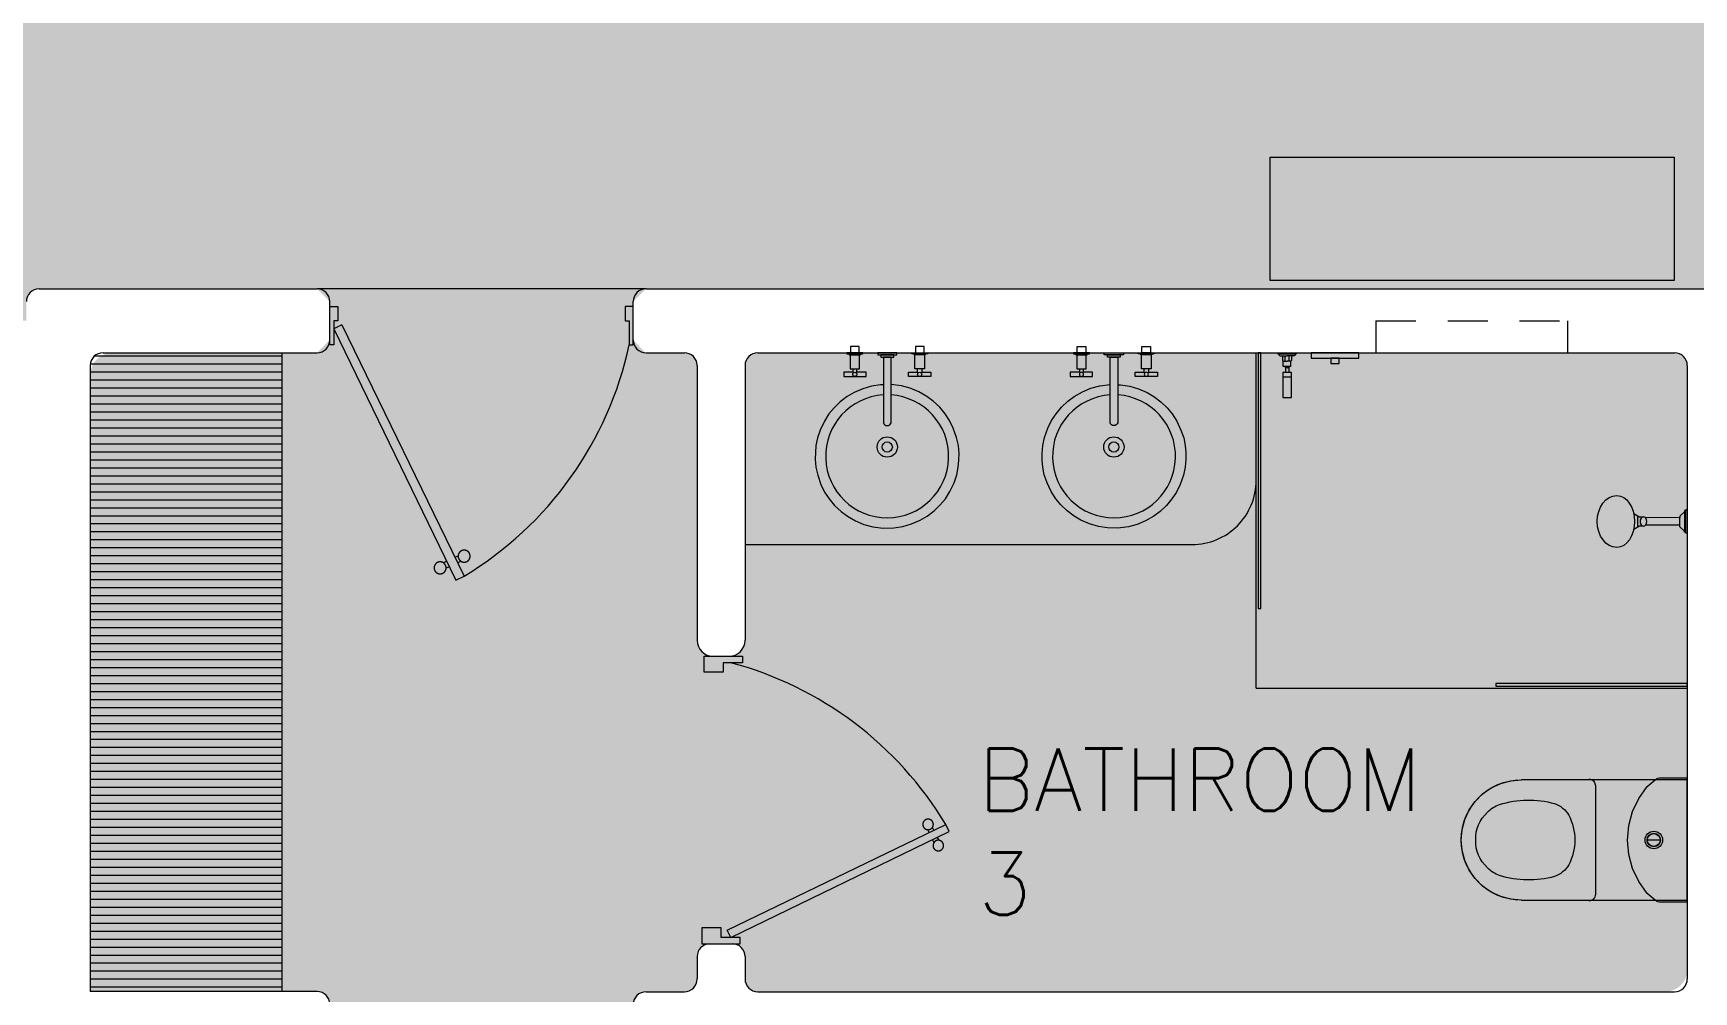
# Model space of a CAD drawing. Header units: metres. Extents: x 113 to 2416, y -346 to 476.
# Drawn here: x 216.53 to 221.73, y -163.43 to -160.43 of the extents above; entities that cross this region are included whole.
import ezdxf

# ---------------------------------------------------------------- set-up
doc = ezdxf.new("R2010")
doc.units = ezdxf.units.M
for name, pattern in [('0', [0]), ('CONTINU', [0]), ('HIDDEN2', [0.1875, 0.125, -0.0625])]:
    doc.linetypes.add(name, pattern=pattern)
doc.layers.get('0').update_dxf_attribs({"color": 250, "linetype": '0', "lineweight": 20})
for name, color, linetype, lineweight in [('A-DOOR', 35, 'Continuous', 5), ('A-WALL', 250, 'Continuous', 20), ('baños', 140, 'Continuous', 0), ('closets', 253, 'Continuous', 0), ('MOBILIARIOS', 252, 'Continuous', 0), ('piso', 253, 'Continuous', 0), ('SE-3', 253, 'Continuous', 5), ('textos', 7, 'Continuous', 0)]:
    doc.layers.add(name, color=color, linetype=linetype, lineweight=lineweight)
doc.styles.get("Standard").update_dxf_attribs({"font": 'arial.ttf', "height": 0.1875})

# ---------------------------------------------------------------- blocks, each defined once
blk = doc.blocks.new('P90')
at = {"layer": 'A-DOOR'}
for p, q in [((-0.04763083282114167, -0.8575866078958256), (0.636432514468197, -0.5264411160955547)), ((-0.03678082331271071, -0.8799999999814077), (0.647282523976628, -0.5488545081811367)), ((0.5843462005145739, -0.5516553717665715), (0.579994248867024, -0.5426653338130905)), ((0.5992280044015388, -0.5444512986345558), (0.5948760529868196, -0.5354612606810747)), ((0.6100780139099697, -0.5668646907201378), (0.614429965324689, -0.5758547286736189)), ((0.647282523976628, -0.5488545081811367), (0.636432514468197, -0.5264411160955547)), ((0.5951962097901742, -0.5740687638521536), (0.599548161437724, -0.5830588016892193)), ((-0.03678082331271071, -0.8799999999814077), (-0.04763083282114167, -0.8575866078958256))]:
    blk.add_line(p, q, dxfattribs=at)
for points in [[(-0.05999999982304871, -0.02000000001862645), (-0.05999999982304871, -0.04999999993015081), (-0.1199999998789281, -0.04999999993015081), (-0.1199999998789281, 0), (0, 0), (0, -0.02000000001862645)], [(-0.06678082334065039, -0.8799999999814077), (-0.06678082334065039, -0.849999999953468), (-0.1267808233965297, -0.849999999953468), (-0.1267808233965297, -0.9000000000000341), (-0.006780823517601675, -0.9000000000000341), (-0.006780823517601675, -0.8799999999814077)]]:
    blk.add_lwpolyline(points, close=True, dxfattribs=at)
blk.add_arc((-0.3258824736581118, -1.104976062896867), 1.122832499157005, 31.01389897194515, 75.07969121929474, dxfattribs=at)
for points in [[(0.5812270151805023, -0.5096414988860829), (0.5856572274938117, -0.5096497449325739), (0.5933223347533385, -0.5140942400088875), (0.5977382647693048, -0.5217758390121503), (0.5977217726763229, -0.5306362638715996), (0.5932772776000093, -0.5383013710147111), (0.5855956787131618, -0.5427173009142621), (0.5767352538537125, -0.5427008088212801), (0.5690701465941856, -0.5382563139777972), (0.56465421681105, -0.5305747149745343), (0.5646707086712013, -0.5217142899986698), (0.5691152037475149, -0.5140491829719736), (0.5767968026343624, -0.5096332529560073), (0.5812270151805023, -0.5096414988860829)], [(0.6132587480246912, -0.5758110076189382), (0.6176889605708311, -0.5758192536654292), (0.6253540675975273, -0.5802637485089122), (0.6297699976134936, -0.587945347512175), (0.6297535055205117, -0.5968057724880396), (0.6253090106770287, -0.6044708795147358), (0.6176274115573506, -0.6088868095307021), (0.6087669866979013, -0.6088703175541355), (0.6011018796712051, -0.6044258224778218), (0.5966859496552388, -0.596744223474559), (0.5967024417482207, -0.5878837986151098), (0.6011469365917037, -0.5802186914719982), (0.6088285357113818, -0.5758027615724473), (0.6132587480246912, -0.5758110076189382)]]:
    blk.add_open_spline(points, degree=2, dxfattribs=at)
blk = doc.blocks.new('puerta 1.00')
at = {"layer": 'A-DOOR'}
for p, q in [((-0.1499909777825792, -0.01249999999998863), (-0.9369131065861893, -0.3949003899592327)), ((-0.1376018300305759, -0.03799499105906534), (-0.9245239588341292, -0.4203953810183521)), ((-0.1376018300305759, -0.03799499105906534), (-0.1499909777825792, -0.01249999999998863)), ((-0.8776654875668441, -0.3661093421694943), (-0.8826347892953663, -0.3558832712826359)), ((-0.9369131065861893, -0.3949003899592185), (-0.9245239588341292, -0.4203953810182952)), ((-0.8945933787151716, -0.3743353558235185), (-0.8995626804436938, -0.3641092849366885)), ((-0.8822042309632252, -0.3998303468828937), (-0.8772349292346462, -0.4100564177697379)), ((-0.8652763398148409, -0.391604333228571), (-0.8603070380863755, -0.4018304041154153))]:
    blk.add_line(p, q, dxfattribs=at)
for points in [[(-0.08000000000000003, 0), (-0.07999999999977266, -0.02502577938815875), (-0.1250000000001364, -0.02502577938815875), (-0.1250000000001364, -0.01249999999998863), (-0.2000000000002728, -0.01249999999998863), (-0.2000000000002728, 0), (-0.08000000000000003, 0)], [(-0.08000000000000003, -0.949999999999676), (-0.07999999999977266, -0.9249742206115172), (-0.1250000000001364, -0.9249742206115172), (-0.1250000000001364, -0.9374999999996874), (-0.2000000000002728, -0.9374999999996874), (-0.2000000000002728, -0.949999999999676), (-0.08000000000000003, -0.949999999999676)]]:
    blk.add_lwpolyline(points, dxfattribs=at)
blk.add_arc((0.0366406024470507, 0.1601847667154885), 1.12290276596214, 211.1335814021241, 257.8342745107439, dxfattribs=at)
for points in [[(-0.8982293876285894, -0.3641570476290497), (-0.9032723932726299, -0.3641552480922314), (-0.9120053357341931, -0.3591091255589873), (-0.9170452244890726, -0.3503725840241714), (-0.9170416254155498, -0.3402865727359341), (-0.9119955028824052, -0.3315536302744846), (-0.9032589613473192, -0.3265137415195056), (-0.8931729500592382, -0.3265173405931563), (-0.8844400075977319, -0.3315634631261162), (-0.8794001188427956, -0.3403000046612163), (-0.8794037179163752, -0.3503860159494536), (-0.8844498404495198, -0.3591189584108889), (-0.8931863819846058, -0.3641588471658821), (-0.8982293876285894, -0.3641570476290497)], [(-0.8616537628267338, -0.4394241479959078), (-0.8666967684707743, -0.4394223484592317), (-0.8754297109322806, -0.4343762259259734), (-0.8804695996872169, -0.4256396843908874), (-0.8804660006136942, -0.4155536731029486), (-0.8754198780805496, -0.4068207306414706), (-0.8666833365455204, -0.4017808418864917), (-0.8565973252574395, -0.4017844409598581), (-0.8478643827958763, -0.4068305634931022), (-0.8428244940409968, -0.4155671050282024), (-0.8428280931145196, -0.4256531163161554), (-0.8478742156476073, -0.4343860587779034), (-0.8566107571826933, -0.4394259475325839), (-0.8616537628267338, -0.4394241479959078)]]:
    blk.add_open_spline(points, degree=2, dxfattribs=at)
blk = doc.blocks.new('Caroma_ToiletSuites')
at = {"layer": 'baños'}
for p, q in [((-94.00000000000004, 682.8127759114745), (-120.8440706210694, 664.0163553063679)), ((-64.29978694522572, 696.6622127077509), (-94.00000000000004, 682.8127759114745)), ((-32.64585740138293, 705.1438575662953), (-64.29978694522572, 696.6622127077509)), ((2.3e-14, 708.0000000000001), (-32.64585740138293, 705.1438575662953)), ((32.6458574013829, 705.1438575662953), (2.3e-14, 708.0000000000001)), ((64.29978694522575, 696.6622127077509), (32.6458574013829, 705.1438575662953)), ((94, 682.8127759114745), (64.29978694522575, 696.6622127077509)), ((120.8440706210694, 664.0163553063679), (94, 682.8127759114745)), ((-144.0163553063679, 640.8440706210695), (-162.8127759114745, 614.0000000000001)), ((-120.8440706210694, 664.0163553063679), (-144.0163553063679, 640.8440706210695)), ((144.0163553063679, 640.8440706210694), (120.8440706210694, 664.0163553063679)), ((162.8127759114745, 614), (144.0163553063679, 640.8440706210694)), ((-176.6622127077508, 584.2997869452257), (-185.1438575662951, 552.645857401383)), ((-162.8127759114745, 614.0000000000001), (-176.6622127077508, 584.2997869452257)), ((176.6622127077508, 584.2997869452257), (162.8127759114745, 614)), ((185.1438575662951, 552.645857401383), (176.6622127077508, 584.2997869452257)), ((-188, 520), (-190.5, 308.0000000000001)), ((-185.1438575662951, 552.645857401383), (-188, 520)), ((-188, 0), (-188, 520)), ((188, 520), (185.1438575662951, 552.645857401383)), ((188, 520), (188, 0)), ((190.5, 308.0000000000001), (188, 520)), ((-190.5, 308.0000000000001), (-190.1961550602442, 304.5270364466614)), ((-190.1961550602442, 304.5270364466614), (-189.2938524157182, 301.1595971334867)), ((-189.2938524157182, 301.1595971334867), (-187.8205080756888, 298.0000000000001)), ((-187.8205080756888, 298.0000000000001), (-185.8208888623796, 295.1442478062692)), ((-185.8208888623796, 295.1442478062692), (-183.3557521937308, 292.6791111376205)), ((-183.3557521937308, 292.6791111376205), (-180.5000000000001, 290.6794919243113)), ((-180.5000000000001, 290.6794919243113), (-177.3404028665134, 289.2061475842819)), ((-177.3404028665134, 289.2061475842819), (-173.9729635533387, 288.3038449397558)), ((-173.9729635533387, 288.3038449397558), (-170.5, 288.0000000000001)), ((-170.5, 288.0000000000001), (170.5, 288.0000000000001)), ((170.5, 288.0000000000001), (173.9729635533386, 288.3038449397558)), ((173.9729635533386, 288.3038449397558), (177.3404028665134, 289.2061475842819)), ((177.3404028665134, 289.2061475842819), (180.5000000000001, 290.6794919243113)), ((180.5000000000001, 290.6794919243113), (183.3557521937308, 292.6791111376205)), ((183.3557521937308, 292.6791111376205), (185.8208888623796, 295.1442478062692)), ((185.8208888623796, 295.1442478062692), (187.8205080756888, 298.0000000000001)), ((187.8205080756888, 298.0000000000001), (189.2938524157182, 301.1595971334867)), ((189.2938524157182, 301.1595971334867), (190.1961550602442, 304.5270364466614)), ((190.1961550602442, 304.5270364466614), (190.5, 308.0000000000001)), ((-88.92523726467388, 171.3200814043362), (-130, 152.1666049839541)), ((-45.14852619340189, 183.0500157831741), (-88.92523726467388, 171.3200814043362)), ((0, 187), (-45.14852619340189, 183.0500157831741)), ((45.14852619340189, 183.0500157831741), (0, 187)), ((88.92523726467388, 171.3200814043362), (45.14852619340189, 183.0500157831741)), ((130, 152.1666049839541), (88.92523726467388, 171.3200814043362)), ((-167.1247785185002, 126.1715552109343), (-188.6831999642124, 100.8552654615366)), ((-130, 152.1666049839541), (-167.1247785185002, 126.1715552109343)), ((0, 85), (0, 125)), ((167.1247785185002, 126.1715552109343), (130, 152.1666049839541)), ((188.6831999642124, 100.8552654615366), (167.1247785185002, 126.1715552109343)), ((-194.5898093313296, 88.18850079700712), (-195, 83.5)), ((-195, 83.5), (-195, 0)), ((-193.3717007612195, 92.73454386979307), (-194.5898093313296, 88.18850079700712)), ((-191.3826859021798, 97), (-193.3717007612195, 92.73454386979307)), ((-188.6831999642124, 100.8552654615366), (-191.3826859021798, 97)), ((191.3826859021798, 97), (188.6831999642124, 100.8552654615366)), ((193.3717007612195, 92.73454386979307), (191.3826859021798, 97)), ((194.5898093313296, 88.18850079700712), (193.3717007612195, 92.73454386979307)), ((195, 83.5), (194.5898093313296, 88.18850079700712)), ((195, 0), (195, 83.5)), ((-195, 0), (195, 0)), ((188, 0), (-188, 0))]:
    blk.add_line(p, q, dxfattribs=at)
for centre, radius, start, end in [((0, 520), 188, 0, 180), ((-18.80000000000003, 556.0999999999997), 97.64205979811754, 134.3372489871937, 160.9896998770537), ((-2.699999999999931, 547.4), 115.2448435118884, 88.65651861776402, 137.0403871682294), ((2.699999999999925, 547.4), 115.2447482299075, 42.96089826415125, 91.34145999079115), ((18.80000000000011, 556.1), 97.64208656354364, 19.00997789589136, 45.66426912905991), ((183.0000000000006, 496.6999999999999), 307.9335966592571, 162.7713076144085, 195.2143155626026), ((-182.9999999999997, 496.7000000000002), 307.9336404831399, 344.7851955668257, 17.22859041544809), ((-36.10000000000001, 442.4), 82.4209184572262, 198.763042210518, 239.3581934710964), ((2.900563848369238, 529.8998593240185), 177.9235038384306, 242.9159761056316, 269.0659051487149), ((-2.900000000000097, 529.9), 177.9236353045878, 270.9339125638814, 297.0835508643687), ((36.10000000000007, 442.4), 82.42112485750133, 300.6411687655556, 341.2351367071037), ((0, 105), 27.5, 0, 180), ((0, 105), 27.5, 180, 0), ((0, 105), 21, 0, 180), ((0, 105), 21, 180, 0), ((0, 105), 20, 0, 180), ((0, 105), 20, 180, 0)]:
    blk.add_arc(centre, radius, start, end, dxfattribs=at)
blk = doc.blocks.new('A$Ccb23abde')
at = {"layer": 'baños'}
for p, q in [((0.0600025815774643, 0.2281631842262755), (0.01000258158910583, 0.2281630729222002)), ((0.01000258158910583, 0.2281630729222002), (0.01000258938029219, 0.2246630729230787)), ((0.01000258938029219, 0.2246630729230787), (0.01750258937863691, 0.2246630896187867)), ((0.05250258937030594, 0.2246631675316735), (0.01750258937863691, 0.2246630896187867)), ((0.01750258937863691, 0.2246630896187867), (0.01750259717027802, 0.2211630896195516)), ((0.01750259717027802, 0.2211630896195516), (0.0200025971694231, 0.2211630951848633)), ((0.0200025971694231, 0.2211630951848633), (0.05000259716234723, 0.2211631619672403)), ((0.0200025971694231, 0.2211630951848633), (0.02000269289101198, 0.1781630951947477)), ((0.04850253705808427, 0.248163158621594), (0.02150253706486183, 0.2481630985172956)), ((0.02150253706486183, 0.2481630985172956), (0.02150258158644647, 0.2281630985222023)), ((0.02150258158644647, 0.2281630985222023), (0.04850258157966891, 0.2281631586265007)), ((0.04850258157966891, 0.2281631586265007), (0.04850253705808427, 0.248163158621594)), ((0.05000259716234723, 0.2211631619672403), (0.0525025971614923, 0.2211631675325521)), ((0.05000269288393611, 0.178163161977352), (0.05000259716234723, 0.2211631619672403)), ((0.05250258937030594, 0.2246631675316735), (0.06000258936865066, 0.2246631842273814)), ((0.0525025971614923, 0.2211631675325521), (0.05250258937030594, 0.2246631675316735)), ((0.06000258936865066, 0.2246631842273814), (0.0600025815774643, 0.2281631842262755)), ((0.1665025815518675, 0.2281634213046004), (0.106502581566474, 0.2281632877393918)), ((0.106502581566474, 0.2281632877393918), (0.1065025971493014, 0.2211632877410352)), ((0.1065025971493014, 0.2211632877410352), (0.166502597134695, 0.2211634213062439)), ((0.1565025971376599, 0.2211633990453379), (0.1165025971463365, 0.2211633100021686)), ((0.1165025971463365, 0.2211633100021686), (0.116502612729164, 0.2141633100036984)), ((0.116502612729164, 0.2141633100036984), (0.1565026127200326, 0.2141633990469813)), ((0.1485026127220408, 0.2141633812382793), (0.1245026127271558, 0.2141633278121731)), ((0.1245026127271558, 0.2141633278121731), (0.1245030691943612, 0.009109566300423921)), ((0.1485029888481222, 0.009109331687056965), (0.1485026127220408, 0.2141633812382793)), ((0.1565026127200326, 0.2141633990469813), (0.1565025971376599, 0.2211633990453379)), ((0.166502597134695, 0.2211634213062439), (0.1665025815518675, 0.2281634213046004)), ((0.2130025815413319, 0.2281635248173757), (0.2630025815292356, 0.228163636121792)), ((0.213002589332973, 0.2246635248182542), (0.2130025815413319, 0.2281635248173757)), ((0.220502589330863, 0.2246635415138485), (0.213002589332973, 0.2246635248182542)), ((0.220502589330863, 0.2246635415138485), (0.255502589322532, 0.2246636194267353)), ((0.2205025971225041, 0.2211635415144997), (0.220502589330863, 0.2246635415138485)), ((0.2230025971216492, 0.2211635470798115), (0.2205025971225041, 0.2211635415144997)), ((0.2530025971145733, 0.2211636138624158), (0.2230025971216492, 0.2211635470798115)), ((0.223002692843238, 0.1781635470900369), (0.2230025971216492, 0.2211635470798115)), ((0.2515025370103103, 0.2481636105171106), (0.2245025370166331, 0.2481635504124711)), ((0.2245025370166331, 0.2481635504124711), (0.2245025815382178, 0.2281635504173778)), ((0.2245025815382178, 0.2281635504173778), (0.251502581531895, 0.2281636105214488)), ((0.251502581531895, 0.2281636105214488), (0.2515025370103103, 0.2481636105171106)), ((0.2555025971141731, 0.2211636194275002), (0.2530025971145733, 0.2211636138624158)), ((0.2530025971145733, 0.2211636138624158), (0.2530026928361622, 0.1781636138725275)), ((0.2630025893213315, 0.2246636361224432), (0.255502589322532, 0.2246636194267353)), ((0.255502589322532, 0.2246636194267353), (0.2555025971141731, 0.2211636194275002)), ((0.2630025815292356, 0.228163636121792), (0.2630025893213315, 0.2246636361224432)), ((0.02850271737588628, 0.1671631141190915), (2.717382812988944e-06, 0.1671630506758106)), ((2.717382812988944e-06, 0.1671630506758106), (2.746321115409955e-06, 0.1541630506788465)), ((0.02000269289101198, 0.1781630951947477), (0.02850269288865093, 0.1781631141165576)), ((0.02850269288865093, 0.1781631141165576), (0.04150269288584241, 0.1781631430555422)), ((0.02850269288865093, 0.1781631141165576), (0.02850271737588628, 0.1671631141190915)), ((0.02850271737588628, 0.1671631141190915), (0.03040652753543327, 0.165259312435694)), ((0.04150271737262301, 0.1671631430581897), (0.03959891568865714, 0.165259332898529)), ((0.04150269288584241, 0.1781631430555422), (0.05000269288393611, 0.178163161977352)), ((0.04150271737262301, 0.1671631430581897), (0.04150269288584241, 0.1781631430555422)), ((0.07000271736615105, 0.1671632065016979), (0.04150271737262301, 0.1671631430581897)), ((0.07000274630536296, 0.1541632065047338), (0.07000271736615105, 0.1671632065016979)), ((0.2030027173345843, 0.1671635025709861), (0.2315027173281123, 0.167163566014267)), ((0.2030027462737962, 0.1541635025737946), (0.2030027173345843, 0.1671635025709861)), ((0.231502692840877, 0.1781635660118468), (0.223002692843238, 0.1781635470900369)), ((0.2445026928380685, 0.1781635949511724), (0.231502692840877, 0.1781635660118468)), ((0.2315027173281123, 0.167163566014267), (0.231502692840877, 0.1781635660118468)), ((0.2315027173281123, 0.167163566014267), (0.2334065274881141, 0.1652597643304148)), ((0.2445027173248491, 0.1671635949534789), (0.242598915641338, 0.1652597847935908)), ((0.2530026928361622, 0.1781636138725275), (0.2445026928380685, 0.1781635949511724)), ((0.2445026928380685, 0.1781635949511724), (0.2445027173248491, 0.1671635949534789)), ((0.2445027173248491, 0.1671635949534789), (0.2730027173183771, 0.1671636583968734)), ((0.2730027173183771, 0.1671636583968734), (0.2730027462571343, 0.1541636583999093)), ((2.746321115409955e-06, 0.1541630506788465), (0.07000274630536296, 0.1541632065047338)), ((0.2730027462571343, 0.1541636583999093), (0.2030027462737962, 0.1541635025737946))]:
    blk.add_line(p, q, dxfattribs=at)
for centre, major_axis, ratio, start_param, end_param in [((0.03500273184363323, 0.1606631285902154), (0.004596183845101024, 0.004596204308132249), 0.999999999989562, 5.497787143776919, 11.7809724509565), ((0.2380027317958593, 0.1606635804853909), (-0.004596204308190787, 0.004596183845159561), 0.9999999999990717, 3.926990816987705, 10.21017612416729), ((0.1365030617407683, 0.01245651958032568), (-0.008809160242660256, 0.008809121022880407), 0.9999999999968785, 1.057396331806313, 3.65496864522829)]:
    blk.add_ellipse(centre, major_axis=major_axis, ratio=ratio, start_param=start_param, end_param=end_param, dxfattribs=at)
blk = doc.blocks.new('A$C013342c3')
at = {"layer": 'baños', "linetype": 'Continuous'}
for p, q in [((0.132703495430178, 0.09585578964924935, -0.08868213195764083), (0.114529970638614, 0.1060031536107999, -0.1375633148849114)), ((0.2731249502799074, 0.1112273302278481), (0.2591528199541244, 0.09835827126426011, -1.073227574364028)), ((0.2775106763428994, 0.1151820839904758), (0.2731249502799074, 0.1151820839904758)), ((0.2731249502799074, 0.1151820839904758), (0.2731249502799074, 0.1112273302278481)), ((0.2731249502799074, 0.05128422880898142), (0.2731249502799074, 0.1112273302278481)), ((0.28214345119477, 0.1176323766694622), (0.2775106763428994, 0.1176323766694622)), ((0.2775106763428994, 0.1176323766694622), (0.2775106763428994, 0.1151820839904758)), ((0.2775106763428994, 0.1151820839904758), (0.2775106763428994, 0.04732947504726326)), ((0.28214345119477, 0.1163205123493753), (0.28214345119477, 0.1176323766694622)), ((0.28214345119477, 0.04619104668745422), (0.28214345119477, 0.1163205123493753)), ((0.1304718991518712, 0.06665602235625556, -0.08493008825292855), (0.114529970638614, 0.05781090854361537, -0.1375633148849114)), ((0.1446699662815263, 0.09585578964924935, -0.04970293599564844), (0.1270281305760363, 0.09585578964924935, -0.04970293599564844)), ((0.1270281305760363, 0.09585578964924935, -0.04970293599564844), (0.1270281305760363, 0.06665602235625556, -0.04970293599564844)), ((0.1270281305760363, 0.06665602235625556, -0.04970293599564844), (0.1446082381085034, 0.06665602235625556, -0.04970293599564844)), ((0.2591370418708721, 0.09323105917610519, -0.01139325893676024), (0.1505841595253514, 0.09308303469242674, -0.05486134511695819)), ((0.2591370418708721, 0.06928049986072438, -0.01139325893676024), (0.1505841595253514, 0.06942852434440283, -0.05486134511695819)), ((0.2591528199541244, 0.09835827126426011, -1.073227574364028), (0.2591370418708721, 0.09323105917610519, -0.01139325893676024)), ((0.2591370418708721, 0.09323105917610519, -0.01139325893676024), (0.2591370401528366, 0.06928105827228137, -0.01127761308473877)), ((0.2591528199541244, 0.06415328777256946, -1.073227574364028), (0.2591370418708721, 0.06928049986072438, -0.01139325893676024)), ((0.2731249502799074, 0.05128422880898142), (0.2591528199541244, 0.06415328777256946, -1.073227574364028)), ((0.2731249502799074, 0.04732947504726326), (0.2731249502799074, 0.05128422880898142)), ((0.2775106763428994, 0.04732947504726326), (0.2731249502799074, 0.04732947504726326)), ((0.2775106763428994, 0.04487918236736732), (0.2775106763428994, 0.04732947504726326)), ((0.28214345119477, 0.04487918236736732), (0.2775106763428994, 0.04487918236736732)), ((0.28214345119477, 0.04619104668745422), (0.28214345119477, 0.04487918236736732))]:
    blk.add_line(p, q, dxfattribs=at)
for ratio, start_param, end_param in [(0.7570877180764559, 3.141592653589793, 6.283185307179586), (0.6818891661298961, 0, 3.141592653589793)]:
    blk.add_ellipse((0.06151594405446303, 0.08124456118912349, -0.1375633148849114), major_axis=(-0.0002283178055053071, -0.08124966744369572), ratio=ratio, start_param=start_param, end_param=end_param, dxfattribs=at)
blk.add_ellipse((0.1446699662815263, 0.08125577951886953, -0.04970293599564844), major_axis=(3.241853481487012e-18, -0.01460001013121466), ratio=0.7182237989668432, dxfattribs=at)
blk = doc.blocks.new('A$C0ed3e1a4')
at = {"layer": 'baños'}
for p, q in [((0.13555846046944, 0.002212411445796647), (0.13555846046944, 0.05682450952063789)), ((0.1395501495742337, 0.05903578330462977), (0.1368379808297959, 0.05903578330462977)), ((0.1395501495742337, 0.05903578330462977), (0.1395501495742337, 1.137661776340337e-06)), ((0.06450487536039873, 0.04317908469730725), (0.06450487536039873, 0.01570178231296637)), ((0.09408499854248475, 0.03457357016528562), (0.07721979802801116, 0.03457357016528562)), ((0.09408499854248475, 0.02430729684501642), (0.07721979802801116, 0.02430729684501642)), ((0.0968408197963413, 0.0175388705619568), (0.0968408197963413, 0.04134199644834524)), ((0.0968408197963413, 0.04134199644834524), (0.1136858110442063, 0.04134199644834524)), ((0.0968408197963413, 0.0175388705619568), (0.1136858110442063, 0.0175388705619568)), ((0.1136858110442063, 0.04134199644834524), (0.1136858110442063, 0.02944043350513681)), ((0.1136858110442063, 0.03539121497675524), (0.1294240150817245, 0.03539121497675524)), ((0.1136858110442063, 0.0175388705619568), (0.1136858110442063, 0.02944043350513681)), ((0.1136858110442063, 0.0234896520335468), (0.1294240150817245, 0.0234896520335468)), ((0.1294240150817245, 0.04349666312464961), (0.1148273296944353, 0.04349666312464961)), ((0.1294240150817245, 0.01538420388565243), (0.1148273296944353, 0.01538420388565243)), ((0.1294240150817245, 0.05104182763580667), (0.1294240150817245, 0.02951846048323148)), ((0.1294240150817245, 0.007995093330649183), (0.1294240150817245, 0.02951846048323148)), ((0.1395501495742337, 1.137661776340337e-06), (0.1368379808297959, 1.137661776340337e-06))]:
    blk.add_line(p, q, dxfattribs=at)
blk.add_lwpolyline([(0.07721979802801116, 0.04317908469730725), (2.351610532969062e-07, 0.04317908469730725), (2.351610532969062e-07, 0.01570178231296637), (0.07721979802801116, 0.01570178231296637)], close=True, dxfattribs=at)
for centre, radius, start, end in [((0.141552526871692, 0.04449939241236933), 0.0137805753469162, 115.7896451660977, 151.6564203593186), ((0.1379657591278374, 0.05690738682174867), 0.002408724865562433, 117.9178764058522, 181.971772310534), ((0.102707208922368, 0.02944043350513681), 0.01003452060670152, 125.7762034025461, 234.2237965974538), ((0.1193221735147745, 0.03973562908748818), 0.005860801822085343, 140.079290941845, 164.0924099294944), ((0.1193221735147745, 0.01914523792281386), 0.005860801822085343, 195.9075900705056, 219.920709058155), ((0.141552526871692, 0.0145375285540652), 0.0137805753469162, 208.3435796406814, 244.2103548339023), ((0.1379657591278374, 0.002129534144678757), 0.002408724865562433, 178.028227689466, 242.0821235941478)]:
    blk.add_arc(centre, radius, start, end, dxfattribs=at)
blk = doc.blocks.new('PL BASE 2N NASAS 09')
at = {"layer": 'closets'}
h = blk.add_hatch(dxfattribs=at)
h.set_pattern_fill('LINE', color=256, scale=0.2)
h.set_pattern_definition([(0, (-797.7398849740838, 161.2613632961006), (0, 0.025), [])])
edge = h.paths.add_edge_path()
edge.add_line((167.347546079476, -20.01080580496558), (166.7599069289692, -19.42279086432466))
edge.add_arc((166.787546144004, -19.45170580496566), 0.04000000000017614, 133.7077642982495, 179.9998729492981)
edge.add_line((166.747546144004, -19.45170571626753), (166.7475460794759, -21.41080580496562))
edge.add_line((166.7475460794759, -21.41080580496562), (167.3475460794761, -21.41080580496562))
edge.add_line((167.3475460794761, -21.41080580496562), (167.347546079476, -20.01080580496558))
edge = h.paths.add_edge_path()
edge.add_line((167.3475460794758, -19.41170580496559), (166.7875461440039, -19.41170580496559))
edge.add_arc((166.7875461440039, -19.45170580496548), 0.03999999999989257, 90, 133.7077642982768)
edge.add_line((166.7599069289692, -19.42279086432469), (167.347546079476, -20.01080580496552))
edge.add_line((167.347546079476, -20.01080580496552), (167.3475460794758, -19.41170580496559))
at = {"layer": 'A-WALL'}
for p, q in [((166.5875462255985, -19.21170580496554), (167.4575461440039, -19.21170580496554)), ((168.4875461440039, -19.21170580496563), (171.9825010935922, -19.21170580496565)), ((167.4975461440039, -19.37170580496559), (167.4975461440039, -19.25170580496554)), ((168.4475461440039, -19.37170580496553), (168.4475461440039, -19.25170580496562)), ((166.7875461440039, -19.41170580496559), (167.4575461440039, -19.41170580496559)), ((168.4875461440039, -19.41170580496553), (168.607546144004, -19.41170580496553)), ((168.8375461440048, -19.4117058049655), (171.7075462980294, -19.41170580496553)), ((166.7475461440039, -19.45170580496558), (166.7475461440039, -21.41080580496564)), ((168.647546144004, -19.45170580496552), (168.6475461440041, -20.31170580496617)), ((168.7975461440048, -19.45170580496549), (168.7975461440046, -20.31170580496555)), ((171.7475462980294, -19.45170580496553), (171.7475462980294, -21.37170580496561)), ((168.6975461440041, -20.36170580496555), (168.7475461440046, -20.36170580496555)), ((168.6875461440041, -21.26170580496558), (168.7575461440044, -21.26170580496558)), ((168.6475461440041, -21.30170580496556), (168.6475461440041, -21.37170580496572)), ((168.7975461440044, -21.30170580496585), (168.7975461440039, -21.37170580496543)), ((167.4575461440039, -21.41080580496562), (166.7475461440039, -21.41080580496561)), ((168.4875461440039, -21.4117058049657), (168.6075461440041, -21.4117058049657)), ((168.8375461440039, -21.41170580496569), (171.7075462980294, -21.41170580496561))]:
    blk.add_line(p, q, dxfattribs=at)
at = {"layer": 'A-WALL', "linetype": 'HIDDEN2'}
for p, q in [((170.7725462568646, -19.31170580496553), (171.3725462568647, -19.31170580496553)), ((170.7725462568646, -19.31170580496553), (170.7725462568646, -19.41170580496553)), ((171.3725462568647, -19.31170580496553), (171.3725462568647, -19.41170580496553))]:
    blk.add_line(p, q, dxfattribs=at)
at = {"layer": 'A-WALL'}
for centre, radius, start, end in [((166.5875462255985, -19.25170580496554), 0.04, 90, 179.9999992062813), ((167.4575461440039, -19.25170580496554), 0.04, 0, 90), ((168.4875461440039, -19.25170580496562), 0.04, 89.99999999999964, 180), ((167.4575461440039, -19.37170580496559), 0.04, 270, 0), ((168.4875461440039, -19.37170580496553), 0.04, 180, 270), ((166.7875461440039, -19.45170580496558), 0.04, 90, 180), ((168.607546144004, -19.45170580496553), 0.04, 1.083933035442766e-11, 90), ((168.8375461440048, -19.4517058049655), 0.04, 89.99999999999942, 179.9999999999843), ((171.7075462980294, -19.45170580496553), 0.04, 0, 89.99999999999942), ((168.6975461440041, -20.31170580496554), 0.05, 180.0000000000179, 270), ((168.7475461440046, -20.31170580496554), 0.05, 270, 359.9999999999723), ((168.6875461440041, -21.30170580496558), 0.04, 90, 179.9999999999674), ((168.7575461440044, -21.30170580496558), 0.04, 359.9999999996201, 90), ((167.4575461440039, -21.45080580496562), 0.04, 0, 89.99999999999913), ((168.4875461440039, -21.4517058049657), 0.04, 90, 180), ((168.6075461440041, -21.3717058049657), 0.04, 270, 359.9999999999728), ((168.8375461440039, -21.37170580496569), 0.04, 179.99999999962, 270.0000000000016), ((171.7075462980294, -21.37170580496561), 0.04, 270.0000000000016, 0)]:
    blk.add_arc(centre, radius, start, end, dxfattribs=at)
at = {"layer": 'baños'}
for p, q in [((170.3975461440045, -20.46170580500289), (170.3975461440045, -19.41170580496551)), ((168.7975461440047, -20.01170580496542), (170.1975461440046, -20.0117058049655)), ((170.3975461440045, -20.46170580500289), (171.7475462980292, -20.46170580500288))]:
    blk.add_line(p, q, dxfattribs=at)
for points in [[(170.4044241099969, -19.41170580496551), (170.4044241099969, -20.21170580500289), (170.4121780301562, -20.21170580500289), (170.4121780301562, -19.41170580496551)], [(170.5695260229404, -19.41170580496552), (170.5695260229404, -19.42905656804802), (170.7195260229404, -19.42905656804802), (170.7195260229404, -19.41170580496552)], [(170.6311357401893, -19.42905656804802), (170.6311357401893, -19.44486423162195), (170.6579163056915, -19.44486423162195), (170.6579163056915, -19.42905656804802)], [(171.7475462980292, -20.44714667252353), (171.1475141236683, -20.44714667252353), (171.1475141236683, -20.45490059268283), (171.7475462980292, -20.45490059268283)]]:
    blk.add_lwpolyline(points, close=True, dxfattribs=at)
for points in [[(169.2308244737958, -19.5117058049655), (169.2216405340768, -19.51188350094446), (169.1933460725299, -19.51617040708313), (169.1659075286679, -19.52420708378187), (169.1387964578207, -19.53596490833222), (169.1174359784994, -19.54909232557367), (169.0953759438844, -19.56535620398952), (169.0763690770933, -19.5839014928227), (169.0599732731364, -19.60311746223901), (169.0460460147184, -19.62564129386605), (169.0328886353398, -19.65349741181527), (169.0241260572735, -19.67841721811547), (169.0196443141783, -19.70251077450604), (169.0177529899123, -19.72374752534793), (169.0173394414879, -19.7450643185284), (169.0191925899809, -19.76950099836387), (169.0252122848802, -19.79522147257651), (169.0352839153994, -19.82433576799993), (169.046696867779, -19.84823212831233), (169.0609212102028, -19.86910660915904), (169.0778137809307, -19.88959635726198), (169.097988075423, -19.90814781839243), (169.1178056803144, -19.92350560783726), (169.1434881652962, -19.93812294568668), (169.1698981332678, -19.94907627638431), (169.1975640288993, -19.95639422263874), (169.2302545920192, -19.96058727940538), (169.2632068019119, -19.95994970170187), (169.2915012634589, -19.9556627955632), (169.318939807321, -19.94762611886445), (169.3460508781681, -19.9358682943141), (169.3674113574895, -19.92274087707259), (169.3894713921043, -19.9064769986568), (169.4084782588955, -19.88793170982362), (169.4248740628526, -19.86871574040731), (169.4388013212704, -19.84619190878027), (169.4519587006491, -19.81833579083106), (169.4607212787152, -19.79341598453085), (169.4652030218105, -19.76932242814028), (169.4670943460766, -19.74808567729838), (169.4675078945008, -19.72676888411792), (169.4656547460079, -19.7023322042824), (169.4596350511086, -19.67661173006982), (169.4495634205894, -19.6474974346464), (169.4381504682096, -19.62360107433398), (169.423926125786, -19.60272659348729), (169.407033555058, -19.58223684538434), (169.3868592605657, -19.56368538425383), (169.3670416556743, -19.548327594809), (169.3413591706926, -19.53371025695964), (169.3149492027209, -19.52275692626201), (169.2872833070896, -19.51543898000758), (169.2548349812237, -19.51127699381485)], [(169.9642678859088, -19.5117058049655), (169.9734518256278, -19.51188350094446), (170.0017462871747, -19.51617040708313), (170.0291848310367, -19.52420708378187), (170.056295901884, -19.53596490833222), (170.0776563812052, -19.54909232557367), (170.0997164158202, -19.56535620398952), (170.1187232826113, -19.5839014928227), (170.1351190865682, -19.60311746223901), (170.1490463449862, -19.62564129386605), (170.1622037243649, -19.65349741181527), (170.1709663024311, -19.67841721811547), (170.1754480455263, -19.70251077450604), (170.1773393697924, -19.72374752534793), (170.1777529182167, -19.7450643185284), (170.1758997697237, -19.76950099836387), (170.1698800748244, -19.79522147257651), (170.1598084443053, -19.82433576799993), (170.1483954919256, -19.84823212831233), (170.1341711495019, -19.86910660915904), (170.1172785787739, -19.88959635726198), (170.0971042842816, -19.90814781839243), (170.0772866793902, -19.92350560783726), (170.0516041944084, -19.93812294568668), (170.0251942264368, -19.94907627638431), (169.9975283308054, -19.95639422263874), (169.9648377676855, -19.96058727940538), (169.9318855577927, -19.95994970170187), (169.9035910962457, -19.9556627955632), (169.8761525523836, -19.94762611886445), (169.8490414815365, -19.9358682943141), (169.8276810022152, -19.92274087707259), (169.8056209676004, -19.9064769986568), (169.7866141008091, -19.88793170982362), (169.7702182968521, -19.86871574040731), (169.7562910384343, -19.84619190878027), (169.7431336590556, -19.81833579083106), (169.7343710809894, -19.79341598453085), (169.7298893378941, -19.76932242814028), (169.7279980136281, -19.74808567729838), (169.7275844652038, -19.72676888411792), (169.7294376136967, -19.7023322042824), (169.735457308596, -19.67661173006982), (169.7455289391152, -19.6474974346464), (169.756941891495, -19.62360107433398), (169.7711662339186, -19.60272659348729), (169.7880588046466, -19.58223684538434), (169.8082330991389, -19.56368538425383), (169.8280507040304, -19.548327594809), (169.853733189012, -19.53371025695964), (169.8801431569837, -19.52275692626201), (169.9078090526151, -19.51543898000758), (169.940257378481, -19.51127699381485)]]:
    blk.add_lwpolyline(points, dxfattribs=at)
for centre, radius in [((169.2428348041225, -19.70670580741054), 0.03174898050732625), ((169.242834793056, -19.70670580741054), 0.01587449025366313)]:
    blk.add_circle(centre, radius, dxfattribs=at)
at = {"layer": 'baños', "linetype": 'Continuous'}
for centre, radius in [((169.9522575555821, -19.70670580741054), 0.03174898050732625), ((169.9522575666486, -19.70670580741054), 0.01587449025366313)]:
    blk.add_circle(centre, radius, dxfattribs=at)
at = {"layer": 'baños'}
for centre, radius, start, end in [((169.2424236679944, -19.73591660132316), 0.1924999999999999, 93.61430829535819, 86.465221123971), ((169.9526686917102, -19.73591660132316), 0.1924999999999999, 93.53477887603228, 86.3856917046451), ((170.1975461440046, -19.81170580496552), 0.2, 269.9999999999968, 0)]:
    blk.add_arc(centre, radius, start, end, dxfattribs=at)
at = {"layer": 'closets'}
blk.add_line((167.3475460794758, -19.41080580496559), (167.3475460794761, -21.41080580496562), dxfattribs=at)
at = {"layer": 'piso'}
blk.add_line((168.4875461440039, -19.21170580496559), (167.4575461440039, -19.21170580496553), dxfattribs=at)
at = {"layer": 'A-DOOR', "rotation": 90.00000000000001}
blk.add_blockref('puerta 1.00', (167.4975461440039, -19.18670580496548), dxfattribs=at)
at = {"layer": 'A-DOOR'}
blk.add_blockref('P90', (168.7893269674613, -20.36170580496555), dxfattribs=at)
at = {"layer": 'baños'}
blk.add_blockref('A$Ccb23abde', (169.1063322113744, -19.63986916195782), dxfattribs=at)
at = {"layer": 'baños', "xscale": -1}
blk.add_blockref('A$Ccb23abde', (170.0887601483303, -19.63986916195782), dxfattribs=at)
at = {"layer": 'baños', "rotation": 90}
blk.add_blockref('A$C0ed3e1a4', (170.5240444834236, -19.55125595453975), dxfattribs=at)
at = {"layer": 'baños', "linetype": 'CONTINU', "xscale": -1, "rotation": 180}
blk.add_blockref('A$C013342c3', (171.46540291853, -19.85856203781256), dxfattribs=at)
at = {"layer": 'baños', "xscale": -0.000999999934791, "yscale": 0.000999999934791, "rotation": 90}
blk.add_blockref('Caroma_ToiletSuites', (171.7475463697248, -20.93670580498425), dxfattribs=at)
at = {"layer": 'baños', "linetype": 'Continuous', "flags": 8}
for tag, p in [('MODELNUMBER', (167.1329024166141, -5.630616461235325, 2.857834639711941e-07)), ('TRADENAME', (167.1329024166694, -5.630658418648187, 2.857834639711941e-07)), ('MATERIAL', (167.132902416781, -5.630742991131916, 2.857834639711941e-07)), ('PRODUCT', (167.1329024167253, -5.630700704890165, 2.857834639711941e-07)), ('MODELNUMBER', (168.3076463902173, -5.630616461235325, 2.857834639711941e-07)), ('TRADENAME', (168.3076463902726, -5.630658418648187, 2.857834639711941e-07)), ('MATERIAL', (168.3076463903842, -5.630742991131916, 2.857834639711941e-07)), ('PRODUCT', (168.3076463903285, -5.630700704890165, 2.857834639711941e-07))]:
    blk.add_attdef(tag, p, '', height=2.537174511142602e-05, rotation=180.0000755047861, dxfattribs=at)
at = {"layer": 'baños', "linetype": 'Continuous'}
for tag, p, rotation in [('MODELNUMBER', (169.2428197568918, -19.70646632265289), 180.0000755047722), ('TRADENAME', (169.2427792151639, -19.70642399073245), 180.0000755047722), ('MATERIAL', (169.2430061964403, -19.70633932648513), 180.0000755047722), ('PRODUCT', (169.2430045678992, -19.70638165846137), 180.0000755047722), ('MODELNUMBER', (169.9523880079747, -19.70646632280497), 179.9999244952277), ('TRADENAME', (169.9523880080304, -19.7064239908311), 179.9999244952277), ('MATERIAL', (169.952388008142, -19.7063393268829), 179.9999244952277), ('PRODUCT', (169.9523880080861, -19.706381658857), 179.9999244952277)]:
    blk.add_attdef(tag, p, '', height=2.5399184405861e-05, rotation=rotation, dxfattribs=at)
at = {"layer": 'textos', "insert": (169.5275752044981, -21.17041408769987), "char_height": 0.195, "width": 1.854973450762418, "attachment_point": 7}
blk.add_mtext('{\\Fromans|c0;BATHROOM\\P3}', dxfattribs=at)
blk = doc.blocks.new('PL MUEBLES 2N NASAS 09')
at = {"layer": 'MOBILIARIOS'}
blk.add_lwpolyline([(220.355299064018, 43.91762429142062), (221.6208547001513, 43.91762429142062), (221.6208547001513, 43.53169873388614), (220.355299064018, 43.53169873388614)], close=True, dxfattribs=at)
blk.add_blockref('PL BASE 2N NASAS 09', (49.91427858474094, 62.7170073077223))

msp = doc.modelspace()

# ---------------------------------------------------------------- hatches: boundary and pattern name
at = {"layer": 'SE-3', "true_color": 0xffc78f, "transparency": 33554483}
h = msp.add_hatch(color=31, dxfattribs=at)
h.dxf.hatch_style = 1
edge = h.paths.add_edge_path()
edge.add_line((219.9132697101042, -153.0695303630797), (219.9132697101042, -153.1824482776961))
edge.add_arc((219.8432343461722, -153.1794299996511), 0.07010037234876507, 270.0289043276624, 357.53228028512945, ccw=False)
edge.add_line((219.8432697101042, -153.2495303630797), (219.7332697101042, -153.2495303630797))
edge.add_line((219.7332697101042, -153.2495303630797), (219.6133101968943, -153.2687442973141))
edge.add_line((219.6133101968943, -153.2687442973141), (219.6133101968942, -155.2084549870231))
edge.add_line((219.6133101968942, -155.2084549870231), (219.661824884072, -155.2737286931982))
edge.add_arc((219.731824884072, -155.2737286931982), 0.06999999999999318, 89.99999999997681, 179.9999999999767, ccw=False)
edge.add_line((219.731824884072, -155.2037286931982), (219.8419050241978, -155.2037287390728))
edge.add_arc((219.8418020089735, -155.2737515421229), 0.0700228788263853, 0.018695989050286244, 89.91570841118909, ccw=False)
edge.add_line((219.911824884072, -155.2737286931982), (219.911824884072, -155.3855370259602))
edge.add_arc((219.8418063668618, -155.3836857296688), 0.0700429871597848, 270.08077773297765, 358.48544697487756, ccw=False)
edge.add_line((219.8419051160522, -155.4537286472184), (219.7328369916356, -155.4537213759463))
edge.add_arc((219.7318109741835, -155.3837428056806), 0.06998609153436118, 179.9884464803459, 270.84000369791, ccw=False)
edge.add_line((219.661824884072, -155.3837286931982), (219.661824884072, -155.2737286931982))
edge.add_line((219.661824884072, -155.2737286931982), (219.6133101968943, -155.2084549870231))
edge.add_line((219.6133101968943, -155.2084549870231), (219.6133101968943, -158.8992778542699))
edge.add_line((219.6133101968943, -158.8992778542699), (219.7332697101042, -159.0037219295421))
edge.add_line((219.7332697101042, -159.0037219295421), (219.7354842903703, -159.0037219295421))
edge.add_line((219.7354842903703, -159.0037219295421), (219.8419987666724, -159.0037219295421))
edge.add_arc((219.8432495664795, -159.073730901064), 0.07002014419942165, 0.007341177982027602, 91.0235534754674, ccw=False)
edge.add_line((219.9132697101042, -159.0737219295421), (219.9132413743725, -159.1857134614957))
edge.add_arc((219.8411750410739, -159.1815667938311), 0.07218553350794835, 271.6628337892535, 356.7068551420423, ccw=False)
edge.add_line((219.8432697101042, -159.2537219295421), (219.7332697101042, -159.2537219295421))
edge.add_arc((219.7335788836055, -159.1834127560408), 0.07030985326889717, 180.2519475297873, 269.7480524702358, ccw=False)
edge.add_line((219.6632697101042, -159.1837219295421), (219.6632697101042, -159.0737219295421))
edge.add_arc((219.7332697101043, -159.0737219295422), 0.07000000000007844, 90.0000000000465, 179.9999999999302, ccw=False)
edge.add_line((219.7332697101042, -159.0037219295421), (219.6133101968943, -158.8992778542699))
edge.add_arc((219.5733101968943, -158.8992778542699), 0.04000000000002046, -89.9999999999593, 0, ccw=False)
edge.add_line((219.5733101968943, -158.9392778542698), (216.7187287382742, -158.9388729172926))
edge.add_line((216.7187287382742, -158.9388729172926), (216.5014776556783, -158.9388434241173))
edge.add_line((216.5014776556783, -158.9388434241173), (216.556824728745, -159.0037219295421))
edge.add_line((216.556824728745, -159.0037219295421), (216.6729057290866, -159.0039865623684))
edge.add_arc((216.666824728745, -159.0737219295421), 0.07000000000001527, 0, 85.01635174293222, ccw=False)
edge.add_line((216.736824728745, -159.0737219295421), (216.736824728745, -159.1837219295421))
edge.add_arc((216.6671716872707, -159.1840688880679), 0.06965390561076076, -90.2854016760241, 0.28540167602398014, ccw=False)
edge.add_line((216.6668247287449, -159.2537219295421), (216.556824728745, -159.2537219295421))
edge.add_arc((216.556824728745, -159.1837219295421), 0.06999999999999318, 180, 270.0000000000465, ccw=False)
edge.add_line((216.486824728745, -159.1837219295421), (216.486824728745, -159.0737219295421))
edge.add_arc((216.5567933447517, -159.0736905455487), 0.0699686230452388, 89.97430033143172, 180.0256996685683, ccw=False)
edge.add_line((216.556824728745, -159.0037219295421), (216.5014777095359, -158.9384626005933))
edge.add_line((216.5014777095359, -158.9384626005933), (211.1159167244865, -158.9384626005931))
edge.add_line((211.1159167244865, -158.9384626005931), (210.9117170676915, -158.9380528983486))
edge.add_line((210.9117170676915, -158.9380528983486), (210.9117456115472, -159.0179331667877))
edge.add_arc((210.9540257719408, -159.0737219473541), 0.06999999999998677, 89.9999999999535, 127.1570816450969, ccw=False)
edge.add_line((210.9540257719409, -159.0037219473541), (211.0640257719408, -159.0037219473541))
edge.add_arc((211.065508707513, -159.0706774414455), 0.06697191416506797, -4.235699311046176, 91.26878401578739, ccw=False)
edge.add_line((211.1322976980126, -159.0756239589055), (211.1322976980126, -159.1856239589055))
edge.add_arc((211.0655384183965, -159.1869663092403), 0.06677277378750504, -91.29806906986857, 1.15190946661221, ccw=False)
edge.add_line((211.0640257719408, -159.2537219473541), (210.9522976980126, -159.2537006138211))
edge.add_arc((210.9540257719409, -159.1837219473541), 0.0699999999999459, 232.92421241782148, 268.58540853726095, ccw=False)
edge.add_line((210.9118248099373, -159.2395706609111), (210.9118248099377, -159.2806239589053))
edge.add_line((210.9118248099377, -159.2806239589053), (210.9118248099377, -160.7805851427773))
edge.add_line((210.9118248099377, -160.7805851427773), (210.9121620837543, -160.8039599557611))
edge.add_line((210.9121620837543, -160.8039599557611), (210.9121620837543, -160.8472249345356))
edge.add_line((210.9121620837543, -160.8472249345356), (210.9118248099377, -160.899507369338))
edge.add_line((210.9118248099377, -160.899507369338), (210.9118248099377, -161.2295073693379))
edge.add_arc((210.9520562126449, -161.2356600269959), 0.04069915183447784, 90.3257677211547, 171.3050264940495, ccw=False)
edge.add_line((210.9518248099373, -161.1949615330087), (211.0718248099375, -161.1949615330087))
edge.add_arc((211.0718248099376, -161.2349615330086), 0.03999999999990678, -1.2209966371301562e-10, 90.00000000012221, ccw=False)
edge.add_line((211.1118248099375, -161.2349615330087), (211.1118248099375, -161.3278219295794))
edge.add_line((211.1118248099375, -161.3278219295794), (213.9618247383379, -161.3278219295794))
edge.add_arc((213.9618247383379, -161.4278219295795), 0.1000000000000512, 6.508571459562518e-11, 89.99999999998369, ccw=False)
edge.add_line((214.0618247383379, -161.4278219295794), (215.4118247380885, -161.4278219295794))
edge.add_arc((215.5118247380885, -161.4278219295795), 0.1000000000000512, 90.00000000003263, 179.9999999999674, ccw=False)
edge.add_line((215.5118247380885, -161.3278219295794), (216.5118247382423, -161.3278219295794))
edge.add_line((216.5118247382423, -161.3278219295794), (216.5118248103395, -161.2687219295421))
edge.add_arc((216.5533805169629, -161.2694939828415), 0.04156287789926771, 78.80521025490918, 178.9356381906995, ccw=False)
edge.add_line((216.5614497479682, -161.2287219295421), (221.9432662379463, -161.2287219295422))
edge.add_line((221.9432662379463, -161.2287219295422), (222.9756010221798, -161.2270863513351))
edge.add_line((222.9756010221798, -161.2270863513351), (223.0115387228927, -161.2270689821849))
edge.add_line((223.0115387228927, -161.2270689821849), (223.0100967360093, -153.0705851427773))
edge.add_arc((223.0585187409669, -153.0740736514532), 0.04854750515631925, 89.62906660924722, 175.8793096474475, ccw=False)
edge.add_line((223.0588330357555, -153.0255271636741), (223.8740630177909, -153.0286816325864))
edge.add_arc((223.8718248827708, -152.9887442972768), 0.04000000000001148, 273.2075674509753, 360)
edge.add_line((223.9118248827708, -152.9887442972768), (223.9118248827708, -151.7687442972768))
edge.add_arc((223.8718248827708, -151.7687442972768), 0.03999999999999204, 4.071109992274111e-11, 90)
edge.add_line((223.8718248827708, -151.7287442972768), (222.7900967360167, -151.7305851427773))
edge.add_line((222.7900967360167, -151.7305851427773), (219.811474894362, -151.7287442973142))
edge.add_line((219.811474894362, -151.7287442973142), (219.8118248016461, -151.6787441164728))
edge.add_line((219.8118248016461, -151.6787441164728), (219.0118248725337, -151.6787440686))
edge.add_line((219.0118248725337, -151.6787440686), (219.0118248827708, -151.1287442972775))
edge.add_line((219.0118248827708, -151.1287442972775), (215.2600967652099, -151.1305851427777))
edge.add_line((215.2600967652099, -151.1305851427777), (215.2600967652101, -153.1905851427773))
edge.add_arc((215.22009676521, -153.1905851427773), 0.04000000000002046, -90, 8.139977580867708e-11, ccw=False)
edge.add_line((215.22009676521, -153.2305851427773), (216.5008474125106, -153.2305851427772))
edge.add_arc((216.5544967360129, -153.1856212674081), 0.07000000000330794, 180.0000000010236, 219.9666100250843, ccw=False)
edge.add_line((216.4844967360096, -153.1856212674093), (216.4844967360096, -153.0756212674094))
edge.add_line((216.4844967360096, -153.0756212674094), (216.5009080480409, -153.0305851427782))
edge.add_arc((216.5544967360096, -153.0756212674093), 0.07000000000003265, 90, 139.9561864307762, ccw=False)
edge.add_line((216.5544967360096, -153.0056212674093), (216.6644967360096, -153.0056212674093))
edge.add_arc((216.6644967360095, -153.0756212674093), 0.0700000000000216, 0.8566327745858757, 89.9999999999535, ccw=False)
edge.add_line((216.734488912456, -153.0745747320319), (216.7344967360096, -153.1856212674093))
edge.add_arc((216.681092497866, -153.1886335764129), 0.05348912653261866, -51.65605979924561, 3.2283935895642912, ccw=False)
edge.add_line((216.7142761193807, -153.2305851427769), (219.5733101968943, -153.2287442973141))
edge.add_arc((219.5733101968943, -153.2687442973141), 0.03999999999999204, 0, 90, ccw=False)
edge.add_line((219.6133101968943, -153.2687442973141), (219.7332697101042, -153.2495303630797))
edge.add_arc((219.7332697101041, -153.1795303630797), 0.06999999999996476, 179.9999999999767, 270.0000000000465, ccw=False)
edge.add_line((219.6632697101042, -153.1795303630797), (219.6632697101042, -153.0695303630797))
edge.add_arc((219.7329899596933, -153.0692506126689), 0.06972081083196159, 89.77010363652118, 180.2298963634555, ccw=False)
edge.add_line((219.7332697101042, -152.9995303630797), (219.8432697101042, -152.9995303630797))
edge.add_arc((219.8432697101042, -153.0695303630797), 0.06999999999999318, 0, 90.00000000002319, ccw=False)
h = msp.add_hatch(color=31, dxfattribs=at)
h.dxf.hatch_style = 1
edge = h.paths.add_edge_path()
edge.add_arc((218.571824728745, -161.4687219295421), 0.03999999999996362, 1.791306658560643e-09, 90.00000000008151, ccw=False)
edge.add_line((218.611824728745, -161.4687219295408), (218.6118247287451, -162.3287219295427))
edge.add_line((218.6118247287451, -162.3287219295427), (218.6118247287451, -163.3887219295464))
edge.add_arc((218.5718247287451, -163.3887219295422), 0.03999999999999204, 270, 359.99999999401547, ccw=False)
edge.add_line((218.5718247287451, -163.4287219295422), (218.4501516514088, -163.4287569347064))
edge.add_arc((218.4518247287449, -163.4687219295423), 0.04000000000000502, 92.39720608306648, 177.4822223068097)
edge.add_line((218.4118633431729, -163.4669647547733), (218.4118247287449, -163.5387219295422))
edge.add_arc((218.4518247287448, -163.5387219295422), 0.03999999999996362, 180, 270.0000000000407)
edge.add_line((218.4518247287449, -163.5787219295422), (217.4218247287449, -163.5778219295422))
edge.add_line((217.4218247287449, -163.5778219295422), (217.4501089999924, -163.5661062007897))
edge.add_line((217.4501089999924, -163.5661062007897), (217.4618247287449, -163.5378219295422))
edge.add_line((217.4618247287449, -163.5378219295422), (217.4617304422237, -163.4650771104672))
edge.add_arc((217.421824728745, -163.4678219295421), 0.03999999999997866, 3.93475581940143, 90.00000000004071)
edge.add_line((217.4218247287449, -163.4278219295422), (216.7118247287448, -163.4287219295421))
edge.add_line((216.7118247287448, -163.4287219295421), (216.7118247287448, -163.3787219295421))
edge.add_line((216.7118247287448, -163.3787219295421), (216.7118247287449, -161.4987219295421))
edge.add_arc((216.7818247287451, -161.4987219295422), 0.07000000000013529, 90.00000000009311, 179.9999999998604, ccw=False)
edge.add_line((216.7818247287449, -161.4287219295421), (217.4218247287449, -161.4287219295421))
edge.add_line((217.4218247287449, -161.4287219295421), (217.4618247287449, -161.3887219295421))
edge.add_line((217.4618247287449, -161.3887219295421), (217.4618247287449, -161.2687219295421))
edge.add_line((217.4618247287449, -161.2687219295421), (217.4218247287449, -161.2287219295421))
edge.add_line((217.4218247287449, -161.2287219295421), (218.4518247287449, -161.2287219295421))
edge.add_line((218.4518247287449, -161.2287219295421), (218.4118247287449, -161.2687219295422))
edge.add_line((218.4118247287449, -161.2687219295422), (218.4118247287449, -161.3887219295421))
edge.add_line((218.4118247287449, -161.3887219295421), (218.4498947727809, -161.4286753432883))
edge.add_line((218.4498947727809, -161.4286753432883), (218.571824728745, -161.4287219295421))
edge = h.paths.add_edge_path()
edge.add_line((221.6718248827705, -163.5787219295421), (216.7518247287449, -163.5778219295422))
edge.add_arc((216.7518247287449, -163.6178219295422), 0.04000000000002046, 90.00000000004071, 180.0000000012213)
edge.add_line((216.7118247287449, -163.6178219295431), (216.7118247287451, -166.9787442972767))
edge.add_arc((216.7618247287451, -166.9787442972767), 0.05000000000001137, 180, 270)
edge.add_line((216.7618247287451, -167.0287442972767), (221.6618248827704, -167.0287442972767))
edge.add_arc((221.6618248827704, -166.9787442972767), 0.05000000000001137, 270, 360)
edge.add_line((221.7118248827705, -166.9787442972767), (221.7118248827705, -163.6187219295423))
edge.add_arc((221.6718248827705, -163.6187219295421), 0.03999999999996362, 359.9999999997557, 450.0000000000408)
edge = h.paths.add_edge_path()
edge.add_arc((218.8018247287459, -161.4687219295421), 0.04000000000010573, 90.0000000000814, 179.9999999998372)
edge.add_line((218.7618247287458, -161.468721929542), (218.7618247287456, -162.3287219295421))
edge.add_arc((218.7118247287455, -162.328721929542), 0.05000000000006821, 270.00000000006514, 359.9999999998697, ccw=False)
edge.add_line((218.7118247287456, -162.3787219295421), (218.6618247287452, -162.3787219295421))
edge.add_arc((218.6618247287451, -162.3287219295421), 0.04999999999998295, 180.0000000007165, 270.00000000003257, ccw=False)
edge.add_line((218.6118247287451, -162.3287219295427), (218.6118549488236, -163.3171673578886))
edge.add_arc((218.6518247287455, -163.3187219295424), 0.04000000000031893, 90.00000000044781, 177.7726791888059, ccw=False)
edge.add_line((218.6518247287451, -163.2787219295421), (218.7218247287454, -163.2787219295421))
edge.add_arc((218.7218247287454, -163.3187219295421), 0.04000000000002046, -3.6641267797676846e-10, 89.9999999999593, ccw=False)
edge.add_line((218.7618247287454, -163.3187219295424), (218.761824728745, -163.3887219295422))
edge.add_arc((218.8018247287449, -163.3887219295423), 0.03999999999996362, 179.9999999999593, 270.0000000000407)
edge.add_line((218.8018247287449, -163.4287219295422), (221.6418248827704, -163.4287219295422))
edge.add_arc((221.6418248827705, -163.3587219295422), 0.06999999999996476, 269.9999999999768, 360.0000000000232)
edge.add_line((221.7118248827704, -163.3587219295422), (221.7118248827704, -161.4687219295421))
edge.add_arc((221.6718248827705, -161.4687219295421), 0.03999999999996362, 0, 90)
edge.add_line((221.6718248827705, -161.4287219295421), (218.8018247287459, -161.428721929542))
edge = h.paths.add_edge_path()
edge.add_line((221.8618248827703, -161.4687219295421), (221.8618248827702, -161.4987219295421))
edge.add_line((221.8618248827702, -161.4987219295421), (221.86182488277, -163.3787219295421))
edge.add_arc((221.91182488277, -163.3787219295421), 0.04999999999995453, 179.9999999999349, 270.0000000000651)
edge.add_line((221.91182488277, -163.4287219295421), (223.8718248827709, -163.4287219295421))
edge.add_arc((223.8718248827709, -163.3887219295421), 0.03999999999996362, 270.0000000000407, 359.9999999997557)
edge.add_line((223.9118248827708, -163.3887219295423), (223.9118248827708, -162.5928219295421))
edge.add_arc((223.9518248827708, -162.5928219295421), 0.04000000000002046, 90.0000000000407, 180, ccw=False)
edge.add_line((223.9518248827708, -162.5528219295421), (224.0718248827708, -162.5528219295421))
edge.add_arc((224.0718248827708, -162.5928219295421), 0.04000000000002046, 0, 90, ccw=False)
edge.add_line((224.1118248827708, -162.5928219295421), (224.1110806248905, -161.5705022101774))
edge.add_arc((224.0718248827709, -161.5628219295421), 0.03999999999998969, 270, 348.93006542522335, ccw=False)
edge.add_line((224.0718248827709, -161.6028219295421), (223.9518248827708, -161.6028219295421))
edge.add_arc((223.9518248827708, -161.5628219295421), 0.03999999999996362, 179.9999999999593, 270.0000000000407, ccw=False)
edge.add_line((223.9118248827708, -161.5628219295421), (223.9118248827708, -161.4687219295421))
edge.add_arc((223.8718248827708, -161.4687219295421), 0.04000000000002046, 0, 89.99999999995929)
edge.add_line((223.8718248827708, -161.4287219295421), (222.9712933683274, -161.4283438982277))
edge.add_arc((222.9767796783329, -161.3887219295421), 0.04000000000001071, 180, 262.1165893062021, ccw=False)
edge.add_line((222.9367796783329, -161.3887219295421), (222.9367796783329, -161.2670689821849))
edge.add_arc((222.9767796783339, -161.2670689821859), 0.04000000000104365, 94.5465867977403, 179.9999999985751, ccw=False)
edge.add_line((222.9736088920851, -161.2271948537986), (221.9467796783332, -161.2287219295422))
edge.add_arc((221.9467796783332, -161.2687219295422), 0.03999999999996362, -4.069988790433854e-11, 90, ccw=False)
edge.add_line((221.9867796783332, -161.2687219295422), (221.9867796783332, -161.3887219295421))
edge.add_arc((221.9467796783332, -161.3887219295421), 0.04000000000002046, -89.9999999999593, 0, ccw=False)
edge.add_line((221.9467796783332, -161.4287219295421), (221.9050211638887, -161.4287219295421))
edge.add_arc((221.9020167168034, -161.4688013898003), 0.04019191258050424, 85.71299669064331, 179.8867249625765)

# ---------------------------------------------------------------- block references
msp.add_blockref('PL MUEBLES 2N NASAS 09', (0.05000000000006821, -204.7340234322988))

doc.saveas('drawing.dxf')
